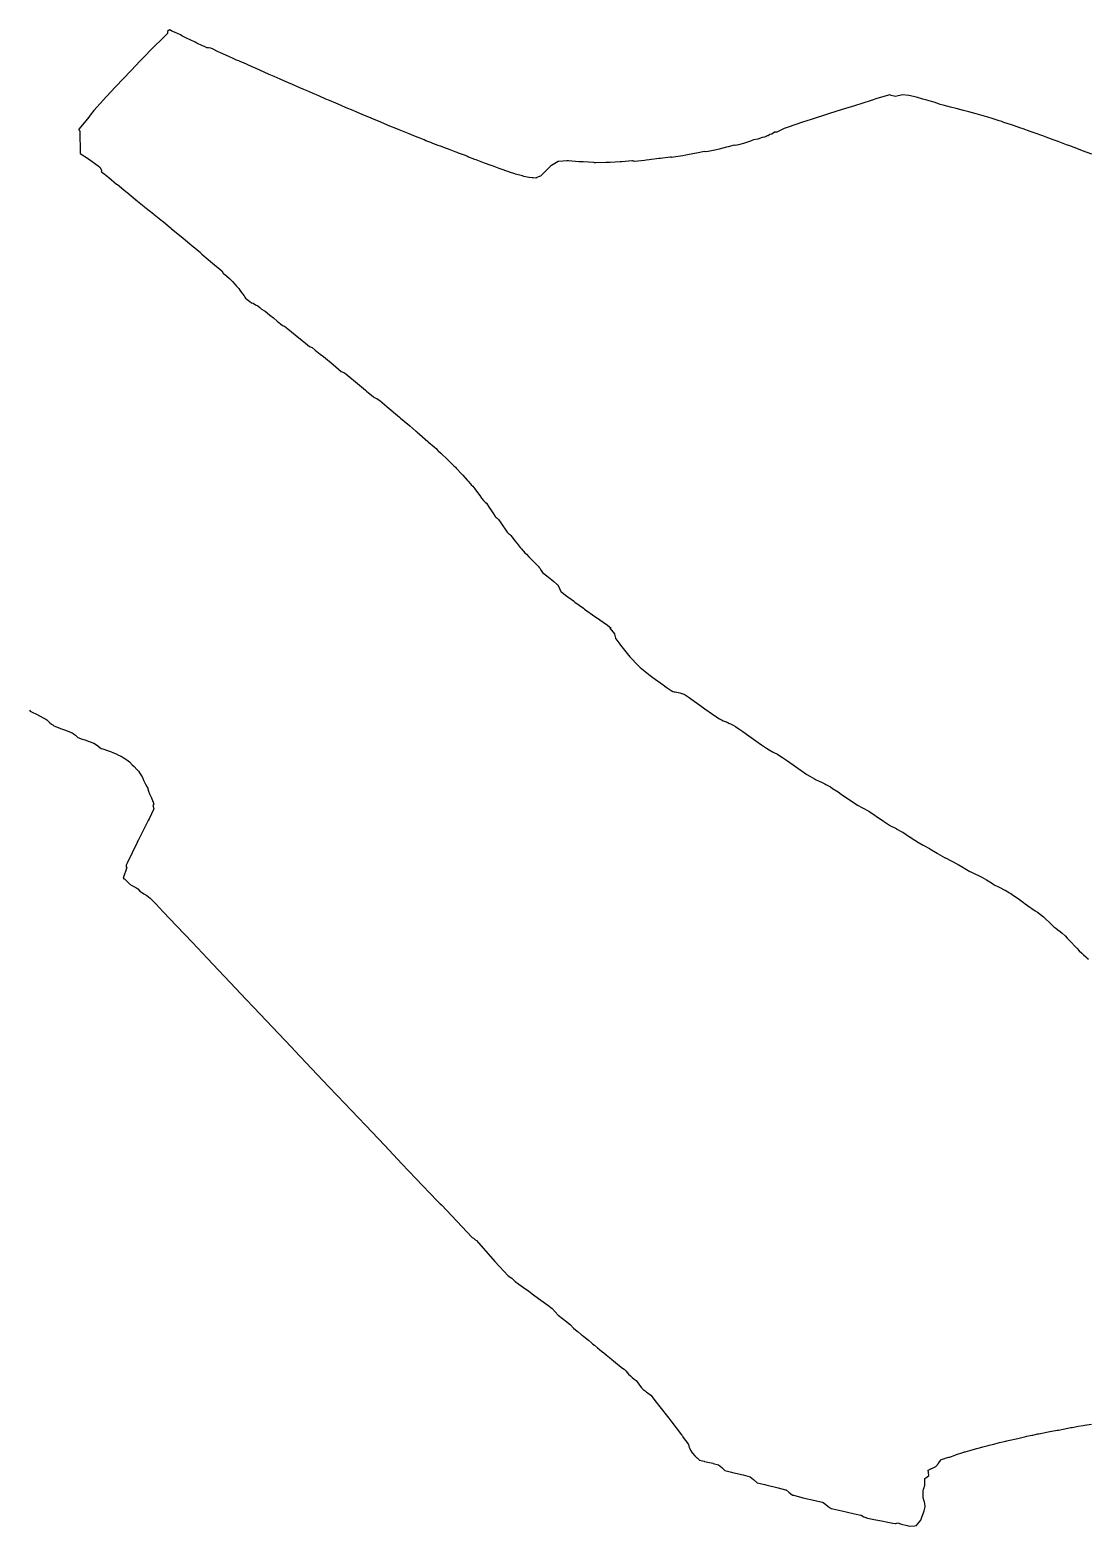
# Model space of a CAD drawing. Header units: metres. Extents: x 483462 to 484492, y 8428718 to 8429266.
# Drawn here: x 483767.4 to 483792.42, y 8429074.67 to 8429110.05 of the extents above; entities that cross this region are included whole.
import ezdxf

# ---------------------------------------------------------------- set-up
doc = ezdxf.new("R2010")
doc.units = ezdxf.units.M
doc.layers.add('C-TOPO-MAJR', color=9, linetype='Continuous')
doc.layers.add('C-TOPO-MINR', color=8, linetype='Continuous')

msp = doc.modelspace()

# ---------------------------------------------------------------- linework, layer by layer
at = {"layer": 'C-TOPO-MAJR', "color": 9, "linetype": 'Continuous', "lineweight": -3, "elevation": 1200, "flags": 128}
msp.add_lwpolyline([(483792.51, 8429107.111), (483792.293, 8429107.194), (483792.194, 8429107.232), (483791.988, 8429107.31), (483791.915, 8429107.337), (483791.719, 8429107.41), (483791.671, 8429107.428), (483791.621, 8429107.446), (483791.432, 8429107.515), (483791.354, 8429107.543), (483791.175, 8429107.608), (483791.057, 8429107.65), (483790.89, 8429107.708), (483790.81, 8429107.736), (483790.66, 8429107.787), (483790.609, 8429107.807), (483790.433, 8429107.864), (483790.38, 8429107.883), (483790.318, 8429107.904), (483790.154, 8429107.954), (483790.053, 8429107.986), (483789.887, 8429108.035), (483789.778, 8429108.067), (483789.605, 8429108.114), (483789.478, 8429108.148), (483789.305, 8429108.193), (483789.171, 8429108.226), (483788.996, 8429108.27), (483788.921, 8429108.289), (483788.868, 8429108.308), (483788.826, 8429108.324), (483788.803, 8429108.332), (483788.778, 8429108.341), (483788.613, 8429108.39), (483788.516, 8429108.413), (483788.363, 8429108.457), (483788.184, 8429108.499), (483788.032, 8429108.515), (483787.865, 8429108.48), (483787.768, 8429108.503), (483787.731, 8429108.515), (483787.428, 8429108.425), (483787.297, 8429108.385), (483786.9, 8429108.258), (483786.608, 8429108.168), (483786.288, 8429108.068), (483785.873, 8429107.931), (483785.67, 8429107.867), (483785.333, 8429107.753), (483785.236, 8429107.723), (483785.06, 8429107.635), (483785.006, 8429107.63), (483784.979, 8429107.608), (483784.945, 8429107.586), (483784.896, 8429107.575), (483784.854, 8429107.55), (483784.836, 8429107.548), (483784.768, 8429107.516), (483784.712, 8429107.505), (483784.616, 8429107.464), (483784.512, 8429107.448), (483784.437, 8429107.42), (483784.325, 8429107.383), (483784.277, 8429107.366), (483784.157, 8429107.33), (483784.081, 8429107.319), (483784.054, 8429107.325), (483783.915, 8429107.287), (483783.874, 8429107.277), (483783.696, 8429107.233), (483783.632, 8429107.216), (483783.442, 8429107.172), (483783.378, 8429107.169), (483783.351, 8429107.175), (483783.159, 8429107.135), (483783.116, 8429107.128), (483782.909, 8429107.09), (483782.841, 8429107.077), (483782.622, 8429107.041), (483782.582, 8429107.034), (483782.56, 8429107.039), (483782.537, 8429107.045), (483782.313, 8429107.012), (483782.271, 8429107.007), (483782.043, 8429106.979), (483781.976, 8429106.97), (483781.937, 8429106.965), (483781.697, 8429106.941), (483781.678, 8429106.945), (483781.662, 8429106.949), (483781.649, 8429106.952), (483781.637, 8429106.955), (483781.396, 8429106.935), (483781.358, 8429106.933), (483781.123, 8429106.919), (483781.056, 8429106.915), (483781.019, 8429106.913), (483780.779, 8429106.905), (483780.766, 8429106.908), (483780.754, 8429106.911), (483780.734, 8429106.917), (483780.48, 8429106.93), (483780.444, 8429106.931), (483780.378, 8429106.932), (483780.135, 8429106.952), (483780.098, 8429106.953), (483779.91, 8429106.936), (483779.89, 8429106.942), (483779.731, 8429106.842), (483779.714, 8429106.827), (483779.567, 8429106.687), (483779.541, 8429106.665), (483779.473, 8429106.591), (483779.451, 8429106.583), (483779.443, 8429106.586), (483779.375, 8429106.549), (483779.368, 8429106.544), (483779.361, 8429106.547), (483779.297, 8429106.55), (483779.288, 8429106.553), (483779.28, 8429106.554), (483779.203, 8429106.561), (483779.195, 8429106.562), (483779.083, 8429106.588), (483779.067, 8429106.592), (483779.047, 8429106.597), (483778.881, 8429106.643), (483778.866, 8429106.649), (483778.742, 8429106.689), (483778.726, 8429106.696), (483778.699, 8429106.705), (483778.541, 8429106.76), (483778.498, 8429106.775), (483778.336, 8429106.833), (483778.304, 8429106.845), (483778.147, 8429106.903), (483778.111, 8429106.917), (483777.949, 8429106.978), (483777.922, 8429106.989), (483777.758, 8429107.051), (483777.728, 8429107.064), (483777.698, 8429107.078), (483777.533, 8429107.14), (483777.501, 8429107.152), (483777.454, 8429107.169), (483777.296, 8429107.229), (483777.251, 8429107.246), (483777.111, 8429107.298), (483777.052, 8429107.321), (483776.931, 8429107.367), (483776.879, 8429107.387), (483776.765, 8429107.431), (483776.72, 8429107.451), (483776.604, 8429107.496), (483776.558, 8429107.516), (483776.42, 8429107.571), (483776.366, 8429107.593), (483776.209, 8429107.657), (483776.133, 8429107.688), (483776.074, 8429107.712), (483775.914, 8429107.777), (483775.858, 8429107.802), (483775.699, 8429107.867), (483775.641, 8429107.893), (483775.577, 8429107.92), (483775.412, 8429107.989), (483775.313, 8429108.03), (483775.148, 8429108.099), (483775.041, 8429108.144), (483774.882, 8429108.211), (483774.762, 8429108.261), (483774.635, 8429108.316), (483774.482, 8429108.381), (483774.397, 8429108.417), (483774.246, 8429108.482), (483774.174, 8429108.513), (483774.101, 8429108.545), (483773.993, 8429108.592), (483773.881, 8429108.641), (483773.781, 8429108.684), (483773.611, 8429108.758), (483773.516, 8429108.799), (483773.406, 8429108.847), (483773.315, 8429108.887), (483773.245, 8429108.917), (483773.173, 8429108.949), (483773.059, 8429108.999), (483772.942, 8429109.051), (483772.752, 8429109.135), (483772.652, 8429109.18), (483772.54, 8429109.23), (483772.451, 8429109.27), (483772.388, 8429109.296), (483772.337, 8429109.318), (483772.284, 8429109.338), (483772.204, 8429109.374), (483772.101, 8429109.421), (483771.908, 8429109.51), (483771.839, 8429109.542), (483771.731, 8429109.592), (483771.675, 8429109.618), (483771.625, 8429109.626), (483771.583, 8429109.626), (483771.525, 8429109.655), (483771.479, 8429109.676), (483771.35, 8429109.739), (483771.309, 8429109.759), (483771.172, 8429109.824), (483771.135, 8429109.843), (483770.993, 8429109.909), (483770.959, 8429109.932), (483770.818, 8429109.996), (483770.753, 8429110.024), (483770.724, 8429110.044), (483770.697, 8429110.051), (483770.656, 8429110.016), (483770.653, 8429109.968), (483770.488, 8429109.802), (483770.373, 8429109.688), (483770.007, 8429109.317), (483769.792, 8429109.091), (483769.422, 8429108.705), (483769.214, 8429108.476), (483768.915, 8429108.147), (483768.823, 8429108.035), (483768.796, 8429107.991), (483768.561, 8429107.715), (483768.557, 8429107.704), (483768.56, 8429107.689), (483768.579, 8429107.661), (483768.588, 8429107.13), (483768.784, 8429107.006), (483768.818, 8429106.975), (483769.013, 8429106.835), (483769.057, 8429106.804), (483769.09, 8429106.734), (483769.089, 8429106.721), (483769.086, 8429106.704), (483769.263, 8429106.56), (483769.451, 8429106.407), (483769.469, 8429106.392), (483769.668, 8429106.23), (483769.69, 8429106.213), (483769.897, 8429106.044), (483769.903, 8429106.037), (483769.903, 8429106.034), (483770.102, 8429105.876), (483770.119, 8429105.863), (483770.325, 8429105.698), (483770.338, 8429105.687), (483770.533, 8429105.53), (483770.547, 8429105.519), (483770.727, 8429105.374), (483770.73, 8429105.368), (483770.732, 8429105.363), (483770.75, 8429105.348), (483770.978, 8429105.162), (483771.022, 8429105.126), (483771.231, 8429104.954), (483771.262, 8429104.929), (483771.431, 8429104.79), (483771.44, 8429104.769), (483771.467, 8429104.746), (483771.618, 8429104.62), (483771.673, 8429104.574), (483771.812, 8429104.457), (483771.846, 8429104.429), (483771.937, 8429104.352), (483771.973, 8429104.301), (483772.06, 8429104.227), (483772.117, 8429104.17), (483772.188, 8429104.104), (483772.249, 8429104.035), (483772.288, 8429103.995), (483772.337, 8429103.934), (483772.363, 8429103.9), (483772.402, 8429103.843), (483772.424, 8429103.812), (483772.464, 8429103.759), (483772.48, 8429103.734), (483772.497, 8429103.708), (483772.541, 8429103.672), (483772.6, 8429103.631), (483772.642, 8429103.599), (483772.681, 8429103.588), (483772.738, 8429103.551), (483772.788, 8429103.523), (483772.833, 8429103.487), (483772.876, 8429103.451), (483772.959, 8429103.4), (483773.007, 8429103.361), (483773.077, 8429103.305), (483773.157, 8429103.239), (483773.245, 8429103.166), (483773.323, 8429103.101), (483773.369, 8429103.062), (483773.422, 8429103.047), (483773.5, 8429102.983), (483773.585, 8429102.913), (483773.672, 8429102.842), (483773.834, 8429102.708), (483773.916, 8429102.64), (483774.01, 8429102.563), (483774.072, 8429102.544), (483774.148, 8429102.481), (483774.267, 8429102.384), (483774.34, 8429102.324), (483774.567, 8429102.136), (483774.631, 8429102.083), (483774.761, 8429101.976), (483774.827, 8429101.953), (483774.868, 8429101.919), (483775.015, 8429101.797), (483775.05, 8429101.768), (483775.334, 8429101.532), (483775.359, 8429101.511), (483775.523, 8429101.375), (483775.542, 8429101.359), (483775.601, 8429101.332), (483775.658, 8429101.298), (483775.674, 8429101.284), (483775.837, 8429101.147), (483775.847, 8429101.138), (483776.141, 8429100.89), (483776.162, 8429100.873), (483776.162, 8429100.873), (483776.163, 8429100.872), (483776.337, 8429100.726), (483776.338, 8429100.725), (483776.384, 8429100.691), (483776.386, 8429100.69), (483776.528, 8429100.566), (483776.536, 8429100.559), (483776.552, 8429100.544), (483776.81, 8429100.319), (483776.825, 8429100.306), (483776.957, 8429100.191), (483776.963, 8429100.186), (483776.968, 8429100.181), (483777.003, 8429100.15), (483777.038, 8429100.114), (483777.045, 8429100.108), (483777.051, 8429100.101), (483777.119, 8429100.039), (483777.131, 8429100.028), (483777.27, 8429099.899), (483777.299, 8429099.872), (483777.428, 8429099.746), (483777.461, 8429099.714), (483777.491, 8429099.681), (483777.606, 8429099.557), (483777.639, 8429099.52), (483777.741, 8429099.403), (483777.76, 8429099.382), (483777.805, 8429099.33), (483777.821, 8429099.313), (483777.838, 8429099.296), (483777.872, 8429099.26), (483777.919, 8429099.198), (483777.958, 8429099.145), (483778.039, 8429099.037), (483778.082, 8429098.98), (483778.125, 8429098.923), (483778.145, 8429098.904), (483778.165, 8429098.885), (483778.195, 8429098.856), (483778.259, 8429098.761), (483778.3, 8429098.7), (483778.36, 8429098.611), (483778.403, 8429098.546), (483778.428, 8429098.524), (483778.453, 8429098.501), (483778.48, 8429098.476), (483778.536, 8429098.394), (483778.585, 8429098.325), (483778.638, 8429098.248), (483778.689, 8429098.174), (483778.717, 8429098.146), (483778.74, 8429098.123), (483778.769, 8429098.095), (483778.801, 8429098.056), (483778.869, 8429097.971), (483778.923, 8429097.905), (483778.995, 8429097.815), (483779.023, 8429097.78), (483779.054, 8429097.744), (483779.073, 8429097.722), (483779.105, 8429097.686), (483779.139, 8429097.65), (483779.196, 8429097.593), (483779.255, 8429097.533), (483779.354, 8429097.434), (483779.416, 8429097.37), (483779.445, 8429097.34), (483779.458, 8429097.321), (483779.49, 8429097.271), (483779.524, 8429097.221), (483779.551, 8429097.199), (483779.621, 8429097.142), (483779.742, 8429097.045), (483779.786, 8429097.009), (483779.86, 8429096.945), (483779.882, 8429096.927), (483779.89, 8429096.91), (483779.922, 8429096.843), (483779.955, 8429096.773), (483779.975, 8429096.758), (483780.065, 8429096.686), (483780.252, 8429096.547), (483780.285, 8429096.522), (483780.487, 8429096.374), (483780.512, 8429096.356), (483780.758, 8429096.181), (483780.771, 8429096.172), (483781.055, 8429095.973), (483781.058, 8429095.971), (483781.145, 8429095.904), (483781.113, 8429095.904), (483781.225, 8429095.767), (483781.226, 8429095.763), (483781.245, 8429095.67), (483781.247, 8429095.663), (483781.252, 8429095.655), (483781.346, 8429095.526), (483781.364, 8429095.503), (483781.554, 8429095.269), (483781.589, 8429095.229), (483781.789, 8429095.015), (483781.828, 8429094.973), (483782.067, 8429094.782), (483782.127, 8429094.734), (483782.375, 8429094.56), (483782.447, 8429094.509), (483782.564, 8429094.432), (483782.605, 8429094.406), (483782.632, 8429094.401), (483782.659, 8429094.397), (483782.7, 8429094.39), (483782.729, 8429094.381), (483782.771, 8429094.374), (483782.816, 8429094.36), (483782.863, 8429094.343), (483782.895, 8429094.331), (483782.99, 8429094.264), (483783.054, 8429094.219), (483783.242, 8429094.085), (483783.363, 8429093.998), (483783.54, 8429093.872), (483783.623, 8429093.814), (483783.705, 8429093.756), (483783.752, 8429093.734), (483783.794, 8429093.716), (483783.843, 8429093.695), (483783.885, 8429093.677), (483783.928, 8429093.656), (483783.982, 8429093.63), (483784.027, 8429093.607), (483784.086, 8429093.576), (483784.162, 8429093.524), (483784.259, 8429093.457), (483784.403, 8429093.356), (483784.568, 8429093.24), (483784.7, 8429093.147), (483784.818, 8429093.066), (483784.88, 8429093.023), (483784.958, 8429092.982), (483784.995, 8429092.963), (483785.075, 8429092.922), (483785.111, 8429092.903), (483785.197, 8429092.844), (483785.316, 8429092.764), (483785.506, 8429092.63), (483785.635, 8429092.541), (483785.774, 8429092.447), (483785.842, 8429092.401), (483785.951, 8429092.342), (483785.98, 8429092.327), (483786.079, 8429092.279), (483786.104, 8429092.266), (483786.197, 8429092.22), (483786.219, 8429092.209), (483786.24, 8429092.197), (483786.333, 8429092.148), (483786.38, 8429092.116), (483786.509, 8429092.03), (483786.581, 8429091.981), (483786.782, 8429091.842), (483786.935, 8429091.74), (483786.968, 8429091.718), (483787.088, 8429091.654), (483787.102, 8429091.647), (483787.225, 8429091.582), (483787.238, 8429091.575), (483787.259, 8429091.561), (483787.387, 8429091.477), (483787.415, 8429091.458), (483787.585, 8429091.342), (483787.727, 8429091.249), (483787.738, 8429091.241), (483787.882, 8429091.163), (483787.887, 8429091.16), (483788.034, 8429091.081), (483788.037, 8429091.079), (483788.041, 8429091.077), (483788.202, 8429090.971), (483788.204, 8429090.97), (483788.283, 8429090.918), (483788.368, 8429090.863), (483788.369, 8429090.862), (483788.37, 8429090.861), (483788.522, 8429090.775), (483788.526, 8429090.773), (483788.676, 8429090.69), (483788.682, 8429090.687), (483788.852, 8429090.585), (483788.862, 8429090.579), (483789.026, 8429090.482), (483789.038, 8429090.476), (483789.049, 8429090.47), (483789.187, 8429090.399), (483789.199, 8429090.393), (483789.335, 8429090.324), (483789.349, 8429090.315), (483789.486, 8429090.236), (483789.508, 8429090.223), (483789.629, 8429090.153), (483789.647, 8429090.143), (483789.664, 8429090.134), (483789.78, 8429090.08), (483789.798, 8429090.071), (483789.911, 8429090.016), (483790.022, 8429089.95), (483790.057, 8429089.928), (483790.165, 8429089.862), (483790.204, 8429089.838), (483790.308, 8429089.784), (483790.333, 8429089.772), (483790.435, 8429089.719), (483790.461, 8429089.706), (483790.564, 8429089.645), (483790.593, 8429089.628), (483790.624, 8429089.608), (483790.733, 8429089.537), (483790.767, 8429089.512), (483790.893, 8429089.418), (483790.937, 8429089.385), (483791.042, 8429089.305), (483791.092, 8429089.273), (483791.17, 8429089.223), (483791.224, 8429089.186), (483791.3, 8429089.136), (483791.368, 8429089.074), (483791.423, 8429089.023), (483791.508, 8429088.942), (483791.557, 8429088.894), (483791.611, 8429088.844), (483791.66, 8429088.807), (483791.711, 8429088.77), (483791.763, 8429088.732), (483791.812, 8429088.695), (483791.879, 8429088.625), (483791.929, 8429088.574), (483792.029, 8429088.467), (483792.098, 8429088.393), (483792.153, 8429088.335), (483792.211, 8429088.274), (483792.274, 8429088.217), (483792.314, 8429088.182), (483792.37, 8429088.133), (483792.404, 8429088.102), (483792.431, 8429088.074)], dxfattribs=at)
at = {"layer": 'C-TOPO-MINR', "color": 8, "linetype": 'Continuous', "lineweight": -3, "elevation": 1202, "flags": 128}
msp.add_lwpolyline([(483767.387, 8429093.966), (483767.408, 8429093.943), (483767.471, 8429093.911), (483767.536, 8429093.877), (483767.646, 8429093.821), (483767.715, 8429093.786), (483767.775, 8429093.755), (483767.798, 8429093.735), (483767.825, 8429093.711), (483767.847, 8429093.691), (483767.872, 8429093.668), (483767.913, 8429093.636), (483767.938, 8429093.616), (483767.965, 8429093.597), (483768.032, 8429093.571), (483768.124, 8429093.535), (483768.242, 8429093.49), (483768.336, 8429093.454), (483768.399, 8429093.43), (483768.423, 8429093.412), (483768.455, 8429093.388), (483768.477, 8429093.371), (483768.498, 8429093.349), (483768.532, 8429093.315), (483768.635, 8429093.28), (483768.695, 8429093.26), (483768.802, 8429093.224), (483768.908, 8429093.187), (483768.978, 8429093.141), (483769.088, 8429093.061), (483769.126, 8429093.048), (483769.235, 8429093.01), (483769.309, 8429092.984), (483769.38, 8429092.953), (483769.439, 8429092.931), (483769.498, 8429092.902), (483769.557, 8429092.876), (483769.602, 8429092.845), (483769.648, 8429092.822), (483769.692, 8429092.788), (483769.726, 8429092.765), (483769.757, 8429092.74), (483769.821, 8429092.675), (483769.864, 8429092.631), (483769.927, 8429092.561), (483769.966, 8429092.519), (483770.004, 8429092.462), (483770.023, 8429092.434), (483770.053, 8429092.388), (483770.07, 8429092.36), (483770.082, 8429092.313), (483770.118, 8429092.25), (483770.137, 8429092.212), (483770.174, 8429092.147), (483770.188, 8429092.12), (483770.191, 8429092.107), (483770.205, 8429092.046), (483770.231, 8429091.987), (483770.239, 8429091.968), (483770.273, 8429091.89), (483770.283, 8429091.866), (483770.314, 8429091.787), (483770.322, 8429091.767), (483770.327, 8429091.746), (483770.31, 8429091.71), (483770.332, 8429091.63), (483770.219, 8429091.398), (483770.196, 8429091.354), (483769.965, 8429090.898), (483769.938, 8429090.843), (483769.935, 8429090.838), (483769.696, 8429090.348), (483769.672, 8429090.3), (483769.676, 8429090.256), (483769.69, 8429090.247), (483769.607, 8429089.991), (483769.616, 8429089.985), (483769.624, 8429089.979), (483769.634, 8429089.973), (483769.76, 8429089.852), (483769.775, 8429089.842), (483769.795, 8429089.828), (483769.903, 8429089.769), (483769.948, 8429089.739), (483769.999, 8429089.687), (483770.042, 8429089.657), (483770.093, 8429089.622), (483770.161, 8429089.579), (483770.243, 8429089.521), (483770.377, 8429089.381), (483770.554, 8429089.194), (483770.867, 8429088.865), (483771.241, 8429088.469), (483771.597, 8429088.094), (483772.265, 8429087.388), (483772.515, 8429087.124), (483772.697, 8429086.932), (483773.574, 8429086.007), (483773.588, 8429085.992), (483773.663, 8429085.912), (483774.462, 8429085.069), (483774.677, 8429084.843), (483775.334, 8429084.15), (483775.789, 8429083.67), (483776.198, 8429083.24), (483776.856, 8429082.546), (483777.04, 8429082.353), (483777.101, 8429082.29), (483777.132, 8429082.267), (483777.856, 8429081.498), (483777.871, 8429081.488), (483777.889, 8429081.475), (483777.909, 8429081.46), (483777.922, 8429081.451), (483777.934, 8429081.442), (483777.946, 8429081.433), (483777.958, 8429081.425), (483778.395, 8429080.926), (483778.507, 8429080.808), (483778.713, 8429080.592), (483778.793, 8429080.536), (483778.874, 8429080.451), (483778.963, 8429080.389), (483779.068, 8429080.314), (483779.196, 8429080.222), (483779.309, 8429080.14), (483779.426, 8429080.055), (483779.538, 8429079.975), (483779.647, 8429079.895), (483779.753, 8429079.818), (483779.89, 8429079.66), (483779.995, 8429079.58), (483780.094, 8429079.504), (483780.187, 8429079.43), (483780.252, 8429079.354), (483780.342, 8429079.281), (483780.362, 8429079.265), (483780.445, 8429079.196), (483780.466, 8429079.18), (483780.492, 8429079.16), (483780.574, 8429079.09), (483780.607, 8429079.065), (483780.68, 8429079.001), (483780.713, 8429078.976), (483780.749, 8429078.949), (483780.821, 8429078.886), (483780.858, 8429078.857), (483780.922, 8429078.802), (483780.961, 8429078.772), (483781.023, 8429078.718), (483781.063, 8429078.687), (483781.105, 8429078.655), (483781.158, 8429078.609), (483781.2, 8429078.576), (483781.251, 8429078.535), (483781.293, 8429078.501), (483781.336, 8429078.467), (483781.379, 8429078.432), (483781.415, 8429078.407), (483781.449, 8429078.381), (483781.493, 8429078.345), (483781.556, 8429078.26), (483781.601, 8429078.223), (483781.645, 8429078.185), (483781.69, 8429078.147), (483781.733, 8429078.11), (483781.862, 8429077.939), (483781.905, 8429077.903), (483781.945, 8429077.87), (483781.984, 8429077.839), (483782.02, 8429077.811), (483782.05, 8429077.79), (483782.081, 8429077.768), (483782.208, 8429077.604), (483782.296, 8429077.492), (483782.505, 8429077.225), (483782.582, 8429077.126), (483782.811, 8429076.832), (483782.835, 8429076.801), (483782.837, 8429076.79), (483782.839, 8429076.779), (483782.843, 8429076.771), (483782.846, 8429076.763), (483782.959, 8429076.621), (483782.963, 8429076.614), (483782.968, 8429076.607), (483782.974, 8429076.601), (483782.99, 8429076.527), (483782.995, 8429076.522), (483783.02, 8429076.465), (483783.062, 8429076.4), (483783.069, 8429076.393), (483783.122, 8429076.335), (483783.168, 8429076.287), (483783.175, 8429076.281), (483783.233, 8429076.229), (483783.346, 8429076.202), (483783.355, 8429076.199), (483783.551, 8429076.156), (483783.56, 8429076.154), (483783.683, 8429076.122), (483783.687, 8429076.118), (483783.758, 8429076.054), (483783.76, 8429076.052), (483783.831, 8429075.988), (483783.993, 8429075.945), (483783.993, 8429075.945), (483784.015, 8429075.94), (483784.266, 8429075.881), (483784.268, 8429075.881), (483784.433, 8429075.837), (483784.511, 8429075.769), (483784.512, 8429075.768), (483784.588, 8429075.702), (483784.59, 8429075.7), (483784.6, 8429075.697), (483784.779, 8429075.65), (483784.802, 8429075.644), (483785.097, 8429075.574), (483785.268, 8429075.53), (483785.285, 8429075.525), (483785.356, 8429075.467), (483785.424, 8429075.41), (483785.432, 8429075.404), (483785.456, 8429075.398), (483785.631, 8429075.353), (483785.678, 8429075.341), (483785.969, 8429075.273), (483786.131, 8429075.233), (483786.161, 8429075.225), (483786.221, 8429075.181), (483786.27, 8429075.142), (483786.28, 8429075.134), (483786.347, 8429075.09), (483786.384, 8429075.081), (483786.531, 8429075.047), (483786.603, 8429075.029), (483786.867, 8429074.969), (483787.009, 8429074.936), (483787.053, 8429074.925), (483787.122, 8429074.892), (483787.14, 8429074.884), (483787.203, 8429074.859), (483787.242, 8429074.851), (483787.362, 8429074.827), (483787.574, 8429074.783), (483787.65, 8429074.768), (483787.765, 8429074.745), (483787.807, 8429074.736), (483787.861, 8429074.728), (483787.877, 8429074.729), (483787.921, 8429074.745), (483787.987, 8429074.724), (483788.012, 8429074.715), (483788.145, 8429074.683), (483788.198, 8429074.671), (483788.315, 8429074.678), (483788.362, 8429074.681), (483788.39, 8429074.717), (483788.466, 8429074.814), (483788.484, 8429074.86), (483788.541, 8429075.005), (483788.548, 8429075.031), (483788.573, 8429075.128), (483788.569, 8429075.149), (483788.551, 8429075.243), (483788.547, 8429075.258), (483788.523, 8429075.34), (483788.523, 8429075.35), (483788.52, 8429075.419), (483788.52, 8429075.479), (483788.52, 8429075.486), (483788.533, 8429075.553), (483788.535, 8429075.559), (483788.56, 8429075.638), (483788.561, 8429075.642), (483788.559, 8429075.714), (483788.56, 8429075.716), (483788.56, 8429075.719), (483788.561, 8429075.795), (483788.61, 8429075.829), (483788.611, 8429075.83), (483788.659, 8429075.864), (483788.66, 8429075.864), (483788.66, 8429075.865), (483788.649, 8429075.929), (483788.657, 8429075.94), (483788.648, 8429075.94), (483788.64, 8429075.993), (483788.64, 8429075.994), (483788.64, 8429075.996), (483788.723, 8429076.031), (483788.725, 8429076.031), (483788.826, 8429076.076), (483788.883, 8429076.153), (483788.886, 8429076.158), (483788.943, 8429076.233), (483788.949, 8429076.241), (483789.034, 8429076.272), (483789.043, 8429076.276), (483789.133, 8429076.3), (483789.143, 8429076.303), (483789.279, 8429076.349), (483789.291, 8429076.353), (483789.485, 8429076.418), (483789.5, 8429076.423), (483789.514, 8429076.426), (483789.685, 8429076.475), (483789.705, 8429076.48), (483789.91, 8429076.536), (483789.93, 8429076.541), (483790.062, 8429076.577), (483790.086, 8429076.583), (483790.195, 8429076.611), (483790.221, 8429076.617), (483790.33, 8429076.644), (483790.481, 8429076.679), (483790.505, 8429076.685), (483790.534, 8429076.692), (483790.765, 8429076.745), (483790.794, 8429076.751), (483790.952, 8429076.787), (483790.977, 8429076.793), (483791.094, 8429076.819), (483791.118, 8429076.824), (483791.235, 8429076.849), (483791.261, 8429076.855), (483791.41, 8429076.883), (483791.442, 8429076.889), (483791.478, 8429076.896), (483791.691, 8429076.935), (483791.725, 8429076.942), (483791.871, 8429076.969), (483791.901, 8429076.975), (483792.014, 8429076.998), (483792.043, 8429077.004), (483792.156, 8429077.025), (483792.187, 8429077.031), (483792.305, 8429077.049), (483792.341, 8429077.054), (483792.505, 8429077.077)], dxfattribs=at)

doc.saveas('drawing.dxf')
